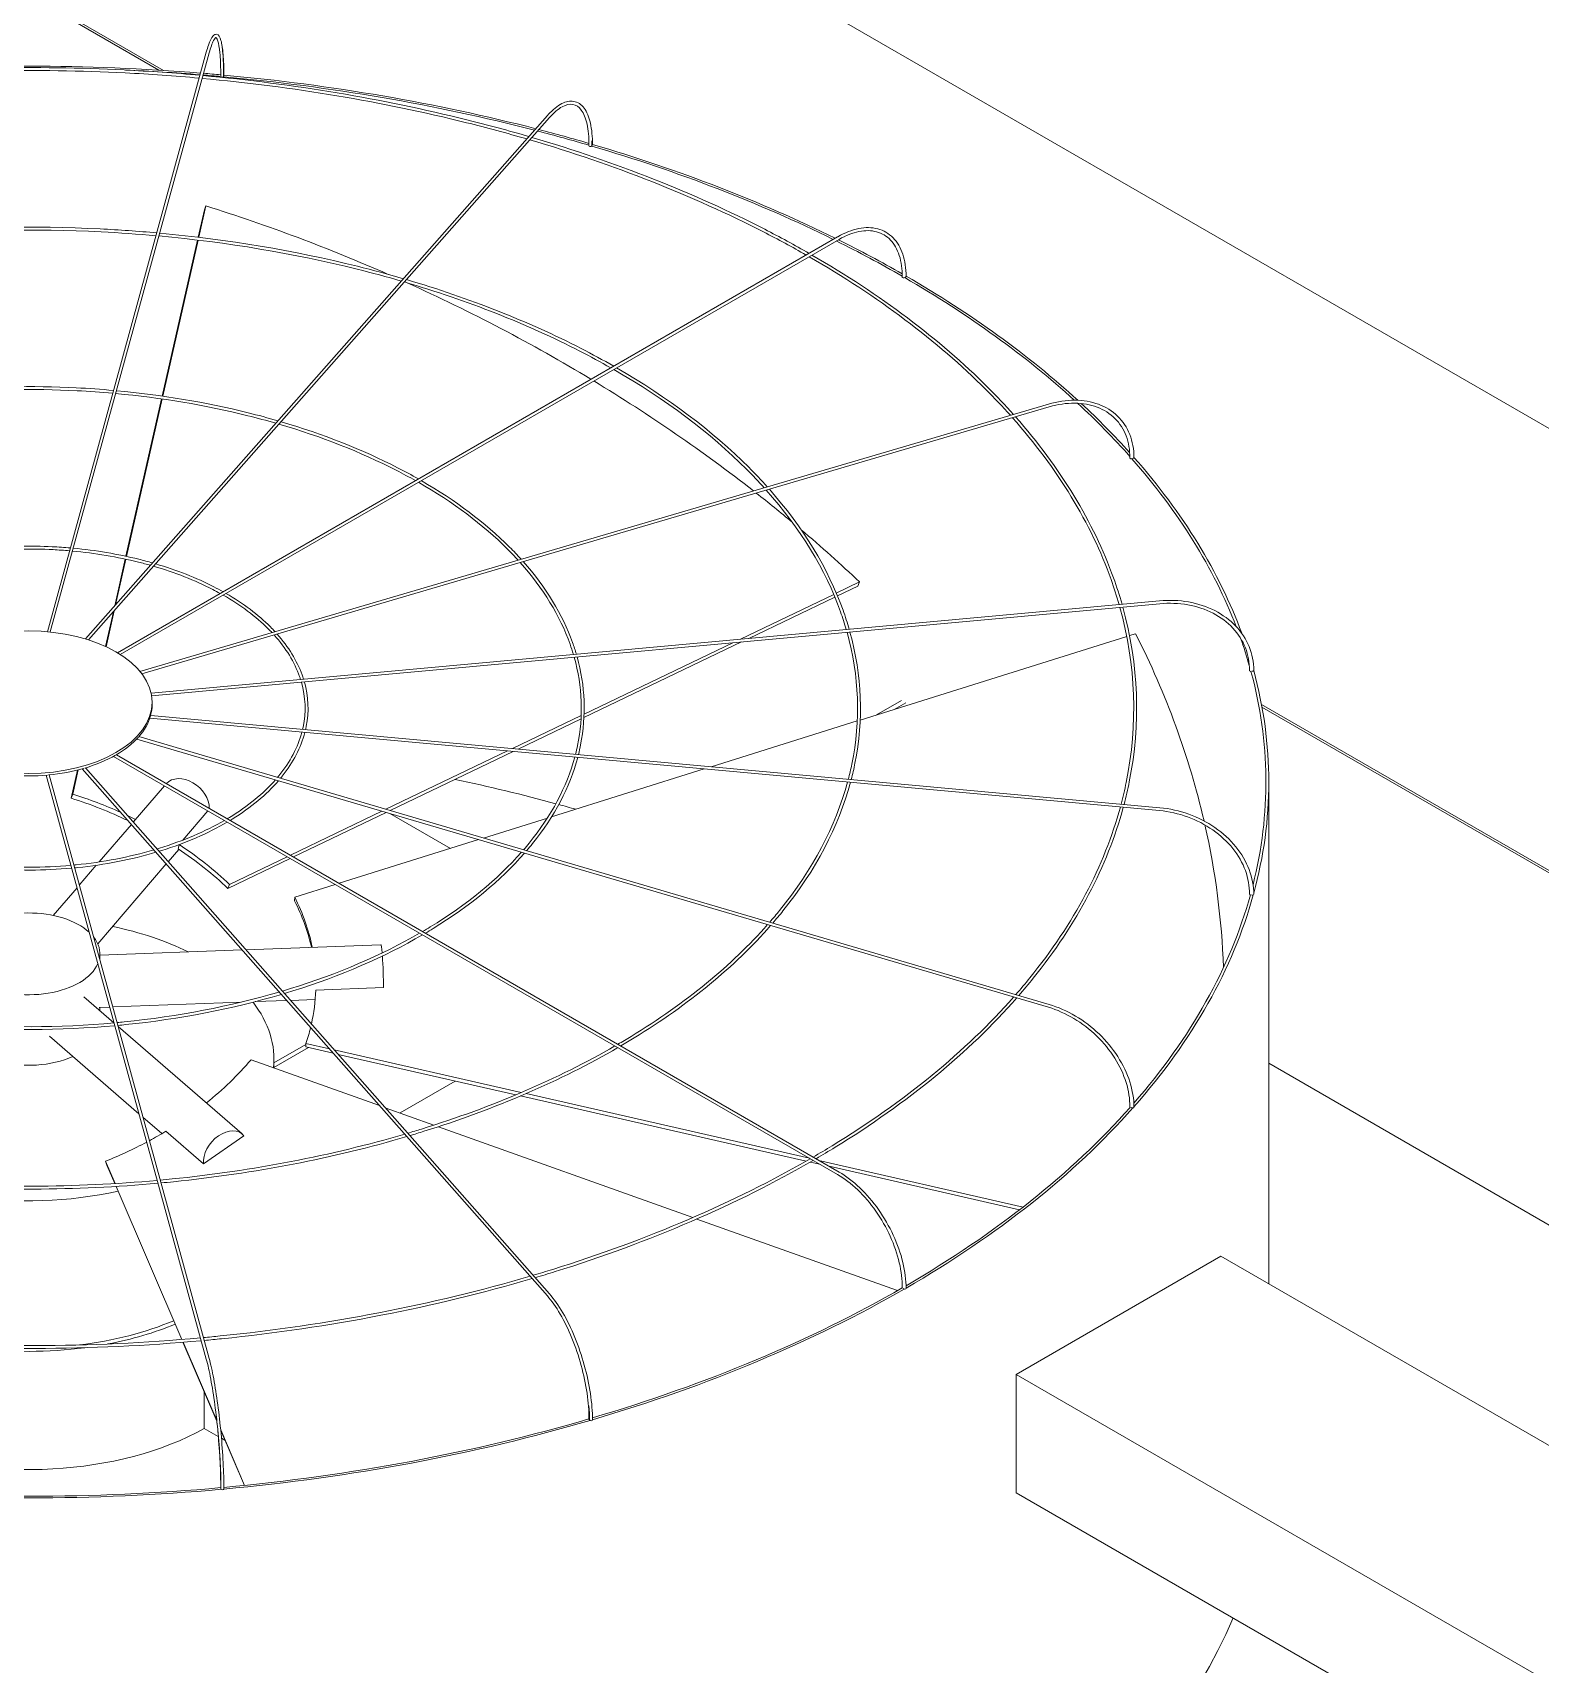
# Model space of a CAD drawing. Header units: millimetres. Extents: x -312439 to 477422, y -331570 to 212570.
# Drawn here: x 366767 to 368043, y 105872 to 107253 of the extents above; entities that cross this region are included whole.
import ezdxf

# ---------------------------------------------------------------- set-up
doc = ezdxf.new("R2010")
doc.units = ezdxf.units.MM

msp = doc.modelspace()

# ---------------------------------------------------------------- linework, layer by layer
at = {"color": 5, "linetype": 'Continuous', "lineweight": 0, "extrusion": (-1.11022e-16, 0.816497, 0.57735)}
msp.add_line((360696.16, 111163.431), (370500.469, 105502.91), dxfattribs=at)
at = {"color": 3, "linetype": 'Continuous', "lineweight": 0, "extrusion": (-1.11022e-16, 0.816497, 0.57735)}
for p, q in [((365884.054, 107794.47), (366878.059, 107220.581)), ((365884.47, 107792.23), (366874.179, 107220.821)), ((366914.257, 107235.975), (366779.789, 106745.807)), ((366916.619, 107235.327), (366782.264, 106745.569)), ((366812.1, 106739.705), (367202.778, 107182.387)), ((366814.665, 106738.908), (367204.614, 107180.766)), ((366907.373, 107079.477), (366912.602, 107102.561)), ((366913.932, 107105.993), (366907.911, 107079.412)), ((366912.602, 107102.561), (366913.932, 107105.993)), ((366839.099, 106728.063), (367448.291, 107079.78)), ((366841.464, 106726.6), (367449.515, 107077.659)), ((366876.943, 106945.132), (366906.829, 107077.076)), ((366907.367, 107077.011), (366877.479, 106945.055)), ((366846.25, 106809.625), (366876.4, 106942.735)), ((366876.936, 106942.659), (366846.777, 106809.511)), ((367626.711, 106938.324), (366858.141, 106712.23)), ((366859.776, 106710.158), (367627.402, 106935.974)), ((366836.735, 106767.619), (366845.709, 106807.236)), ((366846.236, 106807.122), (366837.479, 106768.462)), ((367447.233, 106778.48), (367466.84, 106787.89)), ((367465.509, 106784.458), (367448.21, 106776.156)), ((367465.509, 106784.458), (367466.84, 106787.89)), ((367720.605, 106771.943), (366867.517, 106693.934)), ((366867.974, 106691.516), (367720.828, 106769.503)), ((367366.059, 106739.522), (367445.023, 106777.419)), ((367445.999, 106775.094), (367373.25, 106740.179)), ((366828.979, 106733.376), (366835.607, 106762.639)), ((366836.351, 106763.482), (366829.48, 106733.144)), ((367692.946, 106741.77), (367467.419, 106671.119)), ((367700.389, 106744.102), (367695.297, 106742.507)), ((367366.918, 106737.141), (367233.76, 106673.233)), ((367233.878, 106676.083), (367359.728, 106736.483)), ((366868.384, 106684.18), (366868.384, 106686.18)), ((367502.45, 106687.734), (367481.091, 106675.403)), ((367496.238, 106680.148), (367505.914, 106685.734)), ((366866.448, 106672.62), (367720.605, 106594.513)), ((367720.828, 106596.952), (366867.171, 106675.014)), ((367173.319, 106647.018), (367231.383, 106674.886)), ((367231.24, 106672.024), (367178.207, 106646.571)), ((367806.908, 106684.31), (368848.266, 106083.081)), ((367807.324, 106682.07), (368844.802, 106083.081)), ((367464.932, 106670.34), (367341.418, 106631.647)), ((366855.383, 106655.037), (367626.711, 106428.132)), ((367627.402, 106430.482), (366857.221, 106657.049)), ((367066.155, 106595.586), (367169.014, 106644.952)), ((367173.902, 106644.505), (367069.763, 106594.525)), ((367204.614, 106185.69), (366811.958, 106630.614)), ((366835.701, 106640.355), (367448.291, 106286.676)), ((367449.515, 106288.797), (366838.178, 106641.753)), ((366778.742, 106624.464), (366914.257, 106130.48)), ((366916.619, 106131.128), (366781.221, 106624.687)), ((366799.906, 106605.02), (366805.289, 106628.788)), ((366805.876, 106628.936), (366801.236, 106608.452)), ((367202.778, 106184.069), (366809.355, 106629.861)), ((367335.34, 106629.743), (367206.358, 106589.336)), ((367813.093, 106194.23), (367813.093, 106618.645)), ((366799.906, 106605.02), (366801.236, 106608.452)), ((366878.797, 106615.473), (366852.451, 106584.731)), ((366915.59, 106594.231), (366894.465, 106569.582)), ((366985.329, 106556.795), (367062.856, 106594.003)), ((367066.465, 106592.942), (366987.971, 106555.27)), ((367120.717, 106562.508), (367069.604, 106592.018)), ((366850.841, 106582.853), (366823.637, 106551.111)), ((367202.753, 106588.207), (367148.749, 106571.289)), ((366890.931, 106561.685), (366881.993, 106551.256)), ((367144.545, 106569.972), (367026.537, 106533.004)), ((366821.205, 106548.274), (366806.796, 106531.461)), ((366880.383, 106549.378), (366822.416, 106481.742)), ((366985.296, 106553.986), (366932.583, 106528.687)), ((366933.914, 106532.119), (366982.654, 106555.511)), ((366804.872, 106529.216), (366784.815, 106505.814)), ((366932.583, 106528.687), (366933.914, 106532.119)), ((366988.923, 106518.294), (366989.018, 106521.25)), ((367023.361, 106532.009), (366989.018, 106521.25)), ((367061.859, 106481.084), (366947.657, 106476.851)), ((366944.494, 106476.734), (366824.22, 106472.276)), ((366824.22, 106473.32), (366824.22, 106467.945)), ((366836.123, 106414.968), (366810.58, 106437.103)), ((367006.861, 106442.657), (367064.09, 106444.778)), ((366832.545, 106428.339), (366823.539, 106428.005)), ((366824.22, 106428.031), (366824.22, 106425.283)), ((366943.674, 106432.458), (366835.06, 106428.432)), ((366982.305, 106433.89), (366955.578, 106432.899)), ((367006.384, 106434.782), (366985.468, 106434.007)), ((366944.567, 106320.993), (366839.574, 106411.978)), ((366857.297, 106338.111), (366781.624, 106403.688)), ((366998.477, 106396.765), (366971.498, 106381.189)), ((366998.406, 106394.574), (366998.501, 106397.53)), ((366998.501, 106397.53), (367018.395, 106392.995)), ((367060.813, 106344.932), (366952.107, 106383.758)), ((366971.498, 106377.189), (367000.703, 106394.05)), ((366971.498, 106376.832), (366971.498, 106384.082)), ((367021.686, 106389.267), (366998.406, 106394.574)), ((367022.485, 106392.063), (367180.653, 106356.008)), ((367176.075, 106354.073), (367025.775, 106388.335)), ((367813.093, 106380.739), (368586.727, 105934.081)), ((367124.879, 106365.744), (367078.123, 106338.749)), ((367184.712, 106355.083), (367424.468, 106300.43)), ((367106.835, 106328.494), (367065.583, 106343.228)), ((367421.735, 106298.074), (367180.168, 106353.14)), ((366876.685, 106321.311), (366860.63, 106335.224)), ((367325.844, 106250.27), (367110.609, 106327.146)), ((366879.96, 106323.266), (366911.756, 106295.712)), ((366911.756, 106295.712), (366945.951, 106319.532)), ((366828.912, 106297.942), (366837.033, 106279.027)), ((366830.148, 106294.605), (366828.912, 106297.942)), ((366836.841, 106279.015), (366830.148, 106294.605)), ((367432.993, 106295.508), (367425.259, 106297.271)), ((367432.563, 106298.584), (367605.281, 106259.213)), ((367602.314, 106256.91), (367441.088, 106293.663)), ((366893.446, 106147.159), (366837.867, 106276.623)), ((366838.059, 106276.635), (366893.636, 106147.175)), ((367498.901, 106188.459), (367329.215, 106249.066)), ((366923.141, 106077.986), (366894.465, 106144.784)), ((366894.656, 106144.8), (366923.074, 106078.602)), ((366912.54, 106102.68), (366912.54, 106072.005)), ((366924.396, 106065.16), (366912.54, 106072.005)), ((366926.392, 106070.875), (366946.605, 106023.79)), ((366946.416, 106023.771), (366926.449, 106070.281)), ((366930.049, 106061.896), (366927.058, 106063.623))]:
    msp.add_line(p, q, dxfattribs=at)
at = {"color": 7, "linetype": 'Continuous', "lineweight": 0, "extrusion": (-1.11022e-16, 0.816497, 0.57735)}
for p, q in [((367772.637, 106217.587), (367599.432, 106117.587)), ((367772.637, 106217.587), (369271.046, 105352.48)), ((367599.432, 106117.587), (367599.432, 106017.587)), ((367599.432, 106117.587), (369097.841, 105252.48)), ((367599.432, 106017.587), (369097.841, 105152.48))]:
    msp.add_line(p, q, dxfattribs=at)
at = {"color": 3, "linetype": 'Continuous', "lineweight": 0}
for centre, major_axis, ratio, start_param, end_param in [((366764.325, 106618.645), (-1048.768, 0), 0.57735027, 4.57359934, 4.85199434), ((366764.325, 106618.645), (-1046.319, 0), 0.57735027, 4.57364216, 4.63432464), ((366764.325, 106618.645), (-1046.319, 0), 0.57735027, 4.55682048, 4.57124415), ((366764.325, 106618.645), (-1048.768, 0), 0.57735027, 4.55718579, 4.57120693), ((366927.668, 107215.399), (1.225, -0.004), 0.56474576, 3.14159265, 4.55699194), ((366927.668, 107215.399), (1.225, -0.004), 0.56474576, 4.55699194, 6.12778827), ((366764.325, 106618.645), (-1046.319, 0), 0.57735027, 4.2914666, 4.55448885), ((366927.859, 107216.098), (1.225, 0), 0.57735027, 5.71748689, 6.28318531), ((366764.325, 106618.645), (-1048.768, 0), 0.57735027, 4.29134899, 4.55463788), ((366764.325, 106618.645), (-1046.319, 0), 0.57735027, 4.24262693, 4.28868124), ((366764.325, 106618.645), (-1048.768, 0), 0.57735027, 4.24381435, 4.28857014), ((367239.188, 107156.96), (1.225, -0.01), 0.56597275, 3.14159265, 4.24604342), ((367239.188, 107156.96), (1.225, -0.01), 0.56597275, 4.24604342, 5.81683974), ((366764.325, 106618.645), (-1046.319, 0), 0.57735027, 4.00461262, 4.24016109), ((367239.744, 107157.59), (1.225, 0), 0.57735027, 5.29033196, 6.28318531), ((366764.325, 106618.645), (-1048.768, 0), 0.57735027, 4.00443097, 4.24060103), ((366765.655, 106451.365), (-942.562, 365.4), 0.65992862, 4.64663537, 4.80984928), ((366764.325, 106618.645), (-1046.319, 0), 0.57735027, 3.92863661, 4.00129229), ((366764.325, 106618.645), (-1048.768, 0), 0.57735027, 3.93098858, 4.00111844), ((367504.184, 107045.803), (1.225, -0.016), 0.56830663, 3.14159265, 3.93464288), ((367504.184, 107045.803), (1.225, -0.016), 0.56830663, 3.93464288, 5.50543921), ((366764.325, 106618.645), (-1046.319, 0), 0.57735027, 3.70570419, 3.9258203), ((367505.05, 107046.303), (-1.225, 0), 0.57735027, 1.83263032, 3.14159265), ((366764.325, 106618.645), (-1048.768, 0), 0.57735027, 3.70411228, 3.92650775), ((366765.655, 106451.365), (-942.562, 365.4), 0.65992862, 4.45394149, 4.62923067), ((366765.655, 106451.365), (-942.562, 365.4), 0.65992862, 4.28319099, 4.45112181), ((366764.325, 106618.645), (-1046.319, 0), 0.57735027, 3.61515195, 3.70067928), ((366764.325, 106618.645), (-1048.768, 0), 0.57735027, 3.61992048, 3.69877001), ((367696.714, 106892.808), (-1.225, 0.021), 0.57151893, 0, 0.48093441), ((367697.805, 106893.129), (-1.225, 0), 0.57735027, 1.51847105, 3.14159265), ((366764.325, 106618.645), (-1048.768, 0), 0.57735027, 3.35086888, 3.61231471), ((367696.714, 106892.808), (-1.225, 0.021), 0.57151893, 0.48093441, 2.05173073), ((366764.325, 106618.645), (-1046.319, 0), 0.57735027, 3.3609423, 3.61148113), ((366765.655, 106451.365), (-942.562, 365.4), 0.65992862, 4.23904287, 4.2800546), ((366765.655, 106451.365), (-942.562, 365.4), 0.65992862, 4.15803474, 4.22871948), ((366764.42, 106450.89), (1010.388, -32.497), 0.79709982, 0.20844184, 0.41264052), ((366764.325, 106618.645), (-1046.319, 0), 0.57735027, 3.30554955, 3.34466555), ((367797.933, 106712.951), (-1.225, 0.023), 0.57529521, 0, 0.1678974), ((367797.933, 106712.951), (-1.225, 0.023), 0.57529521, 0.1678974, 1.73869372), ((366764.325, 106618.645), (-1046.319, 0), 0.57735027, 2.9973499, 3.29716571), ((367799.143, 106713.062), (-1.225, 0), 0.57735027, 1.20431179, 3.14159265), ((366764.325, 106618.645), (-1048.768, 0), 0.57735027, 2.98561554, 3.29783032), ((366763.892, 106684.18), (-104.492, 0), 0.57735027, 2.67392209, 2.98094469), ((366763.892, 106684.18), (-104.492, 0), 0.57735027, 2.98808135, 3.14159265), ((366763.892, 106684.18), (-104.492, 0), 0.57735027, 2.35976282, 2.66678542), ((366763.892, 106684.18), (-104.492, 0), 0.57735027, 1.73144429, 2.03846689), ((366763.892, 106684.18), (-104.492, 0), 0.57735027, 2.04560356, 2.35262616), ((366763.892, 106684.18), (-104.492, 0), 0.57735027, 1.41728503, 1.72430763), ((366896.914, 106602.639), (-16.786, 14.386), 0.73180825, 3.6699438, 6.25547108), ((366764.325, 106053.757), (1046.319, 0), 0.57735027, 1.13086203, 1.21917829), ((366764.325, 106447.933), (-226.18, 87.683), 0.65992862, 4.59602029, 4.80984928), ((366765.655, 106451.365), (226.18, -87.683), 0.65992862, 1.48816133, 1.66825663), ((366765.655, 106451.365), (226.18, -87.683), 0.65992862, 1.43137513, 1.46305029), ((366764.325, 106053.757), (1046.319, 0), 0.57735027, 1.11315293, 1.12829513), ((366764.42, 106450.89), (1010.388, -32.497), 0.79709982, 0.05380476, 0.20420122), ((366764.325, 106447.933), (-226.18, 87.683), 0.65992862, 4.15803474, 4.39268064), ((366765.655, 106451.365), (226.18, -87.683), 0.65992862, 1.01644208, 1.25303729), ((366764.42, 106450.89), (242.456, -7.798), 0.79709982, 0.18583027, 0.41264052), ((366764.325, 106618.645), (-1046.319, 0), 0.57735027, 2.6752935, 2.98289949), ((366764.325, 106618.645), (-1048.768, 0), 0.57735027, 2.67086857, 2.98332964), ((367797.933, 106523.839), (-1.225, 0.023), 0.57926583, 0, 1.42460911), ((367799.143, 106523.728), (-1.225, 0), 0.57735027, 0.89015252, 3.14159265), ((366764.325, 106473.32), (-59.895, 0), 0.57735027, 3.69756416, 5.76575409), ((366764.325, 106447.933), (242.456, -7.798), 0.79709982, 0.20115917, 0.41264052), ((366764.325, 106384.082), (-207.174, 0), 0.57735027, 4.00561733, 4.36390833), ((366764.325, 106473.32), (-59.895, 0), 0.57735027, 3.02719924, 3.57014533), ((367062.678, 106458.991), (-0.819, 22.092), 0.05230802, 5.46284956, 6.28318531), ((366764.325, 106473.32), (-59.895, 0), 0.57735027, 0.78539816, 2.89978042), ((367062.678, 106458.991), (-0.819, 22.092), 0.05230802, 4.01155215, 5.31083021), ((366764.42, 106450.89), (242.456, -7.798), 0.79709982, 6.13145768, 6.28093219), ((366764.325, 106384.082), (-207.174, 0), 0.57735027, 3.08204121, 3.55783774), ((366764.42, 106450.89), (242.456, -7.798), 0.79709982, 6.04401129, 6.11604234), ((366764.325, 106413.698), (-59.895, 0), 0.57735027, 1.1079301, 2.23846982), ((366763.089, 106451.27), (-227.492, -84.221), 0.6873805, 2.02158825, 2.2576377), ((366764.325, 106618.645), (-1046.319, 0), 0.57735027, 2.35898226, 2.6687056), ((366764.325, 106618.645), (-1048.768, 0), 0.57735027, 2.35667794, 2.66891462), ((367696.714, 106343.982), (-1.225, 0.021), 0.58304212, 0, 1.10944839), ((367697.805, 106343.661), (-1.225, 0), 0.57735027, 0.57599326, 3.14159265), ((366763.089, 106451.27), (-227.492, -84.221), 0.6873805, 1.60582316, 1.76537716), ((366763.089, 106451.27), (-227.492, -84.221), 0.6873805, 1.7758456, 1.84274406), ((366930.088, 106304.286), (14.478, 16.707), 0.67950023, 6.14949631, 8.84418497), ((366764.325, 106384.082), (-207.174, 0), 0.57735027, 1.30817895, 1.9425337), ((366764.325, 106618.645), (-1046.319, 0), 0.57735027, 2.04376734, 2.35460013), ((366764.325, 106618.645), (-1048.768, 0), 0.57735027, 2.04258502, 2.35459852), ((367504.184, 106190.987), (-1.225, 0.017), 0.58625442, 0, 0.79329185), ((367505.05, 106190.487), (-1.225, 0), 0.57735027, 0.26183399, 3.14159265), ((366764.325, 106259.577), (-207.174, 0), 0.57735027, 1.77816663, 2.202298), ((366764.325, 106259.577), (-212.072, 0), 0.57735027, 1.89063678, 2.19285982), ((366764.325, 106259.577), (-212.072, 0), 0.57735027, 1.3476903, 1.79509044), ((366764.325, 106618.645), (-1046.319, 0), 0.57735027, 1.72891751, 2.04055715), ((366764.325, 106618.645), (-1048.768, 0), 0.57735027, 1.72854634, 2.04038352), ((367239.188, 106079.83), (-1.225, 0.011), 0.58858829, 0, 0.47632773), ((367239.744, 106079.2), (-1.225, 0), 0.57735027, 0, 3.14159265), ((366764.325, 106159.577), (-212.072, 0), 0.57735027, 0.98594125, 2.34464399), ((366764.325, 106055.757), (-1048.768, 0), 0.57735027, 0, 2.90126348), ((366764.325, 106618.645), (-1048.768, 0), 0.57735027, 1.41453598, 1.72626058), ((366764.325, 106618.645), (-1046.319, 0), 0.57735027, 1.41438895, 1.72636573), ((366927.668, 106021.391), (-1.225, 0.004), 0.58981528, 0, 0.15883691), ((366927.859, 106020.692), (-1.225, 0), 0.57735027, 0, 3.14159265)]:
    msp.add_ellipse(centre, major_axis=major_axis, ratio=ratio, start_param=start_param, end_param=end_param, dxfattribs=at)
msp.add_ellipse((366763.892, 106686.18), major_axis=(-104.492, 0), ratio=0.57735027, dxfattribs=at)
for points, knots in [([(366929.084, 107216.098), (366929.084, 107222.912), (366928.878, 107228.978), (366928.067, 107239.051), (366927.469, 107243.047), (366925.862, 107248.734), (366924.96, 107250.795), (366921.82, 107251.257), (366920.826, 107250.666), (366918.622, 107248.325), (366917.392, 107245.707), (366915.474, 107240.182), (366914.865, 107238.191), (366914.257, 107235.975)], [4.71238898, 4.71238898, 4.71238898, 4.71238898, 5.02654825, 5.02654825, 5.34070751, 5.34070751, 5.65486678, 5.65486678, 5.82360284, 5.82360284, 6.1377621, 6.1377621, 6.28318531, 6.28318531, 6.28318531, 6.28318531]), ([(366916.619, 107235.327), (366917.892, 107239.967), (366919.169, 107243.533), (366921.393, 107247.856), (366922.39, 107248.455), (366922.496, 107248.455), (366923.315, 107247.86), (366924.724, 107243.202), (366925.302, 107239.802), (366926.144, 107230.829), (366926.392, 107225.11), (366926.444, 107217.558), (366926.446, 107216.49), (366926.443, 107215.403)], [6.28318531, 6.28318531, 6.28318531, 6.28318531, 6.59845219, 6.59845219, 6.89265788, 6.89265788, 7.20992592, 7.20992592, 7.50402257, 7.50402257, 7.81881569, 7.81881569, 7.86952551, 7.86952551, 7.86952551, 7.86952551]), ([(366927.557, 107240.638), (366927.593, 107240.395), (366927.629, 107240.148), (366928.236, 107235.801), (366928.614, 107230.588), (366928.866, 107221.64), (366928.902, 107218.598), (366928.892, 107215.398)], [1.101311746, 1.101311746, 1.101311746, 1.101311746, 1.120767624, 1.120767624, 1.438035664, 1.438035664, 1.586302602, 1.586302602, 1.586302602, 1.586302602]), ([(366908.902, 107216.457), (366887.657, 107218.378), (366866.298, 107219.877), (366769.597, 107224.721), (366693.531, 107223.209), (366618.881, 107216.457)], [3.771589677, 3.771589677, 3.771589677, 3.771589677, 3.840445898, 3.840445898, 4.082391957, 4.082391957, 4.082391957, 4.082391957]), ([(366908.244, 107214.057), (366887.452, 107215.931), (366866.55, 107217.401), (366770.299, 107222.273), (366694.21, 107220.79), (366619.539, 107214.057)], [3.7720633, 3.7720633, 3.7720633, 3.7720633, 3.839550132, 3.839550132, 4.081918334, 4.081918334, 4.081918334, 4.081918334]), ([(367185.326, 107162.612), (367168.598, 107167.486), (367151.616, 107172.07), (367062.941, 107194.154), (366987.602, 107206.777), (366910.722, 107213.831)], [3.459637643, 3.459637643, 3.459637643, 3.459637643, 3.519736913, 3.519736913, 3.769381517, 3.769381517, 3.769381517, 3.769381517]), ([(367187.117, 107164.641), (367169.855, 107169.687), (367152.322, 107174.424), (367063.225, 107196.582), (366988.067, 107209.173), (366911.38, 107216.231)], [3.458315721, 3.458315721, 3.458315721, 3.458315721, 3.520259366, 3.520259366, 3.768912043, 3.768912043, 3.768912043, 3.768912043]), ([(367240.969, 107157.59), (367240.969, 107164.451), (367240.367, 107170.646), (367237.982, 107181.148), (367236.203, 107185.459), (367231.481, 107191.798), (367228.485, 107193.822), (367221.925, 107194.96), (367218.487, 107194.267), (367211.235, 107190.586), (367207.378, 107187.443), (367203.281, 107182.952), (367203.029, 107182.672), (367202.778, 107182.387)], [4.71238898, 4.71238898, 4.71238898, 4.71238898, 5.02654825, 5.02654825, 5.34070751, 5.34070751, 5.65486678, 5.65486678, 5.94845155, 5.94845155, 6.26261081, 6.26261081, 6.28318531, 6.28318531, 6.28318531, 6.28318531]), ([(367204.614, 107180.766), (367208.27, 107184.908), (367211.902, 107187.971), (367218.634, 107191.658), (367221.696, 107192.284), (367227.061, 107191.344), (367229.449, 107189.768), (367233.557, 107184.174), (367235.223, 107180.156), (367237.432, 107170.144), (367237.991, 107164.182), (367237.966, 107157.355), (367237.965, 107157.163), (367237.964, 107156.971)], [6.28318531, 6.28318531, 6.28318531, 6.28318531, 6.59783007, 6.59783007, 6.91209691, 6.91209691, 7.22936495, 7.22936495, 7.54663299, 7.54663299, 7.86046851, 7.86046851, 7.86952551, 7.86952551, 7.86952551, 7.86952551]), ([(367421.698, 107064.427), (367409.96, 107071.131), (367397.914, 107077.656), (367325.832, 107114.678), (367259.222, 107140.918), (367187.923, 107161.853)], [3.146975566, 3.146975566, 3.146975566, 3.146975566, 3.199958928, 3.199958928, 3.456525414, 3.456525414, 3.456525414, 3.456525414]), ([(367424.153, 107065.844), (367411.974, 107072.827), (367399.463, 107079.615), (367327.064, 107116.794), (367260.71, 107142.966), (367189.712, 107163.88)], [3.145113132, 3.145113132, 3.145113132, 3.145113132, 3.200037836, 3.200037836, 3.455209352, 3.455209352, 3.455209352, 3.455209352]), ([(367240.376, 107161.008), (367240.399, 107160.192), (367240.412, 107159.364), (367240.419, 107158.007), (367240.418, 107157.484), (367240.413, 107156.957)], [7.8059806913, 7.8059806913, 7.8059806913, 7.8059806913, 7.8451401512, 7.8451401512, 7.8694167814, 7.8694167814, 7.8694167814, 7.8694167814]), ([(366872.335, 107083.161), (366856.487, 107084.59), (366840.553, 107085.704), (366768.239, 107089.321), (366711.318, 107088.196), (366655.448, 107083.161)], [3.772165081, 3.772165081, 3.772165081, 3.772165081, 3.840593344, 3.840593344, 4.081816553, 4.081816553, 4.081816553, 4.081816553]), ([(366871.677, 107080.761), (366856.281, 107082.143), (366840.806, 107083.228), (366768.94, 107086.872), (366711.996, 107085.777), (366656.106, 107080.761)], [3.772797592, 3.772797592, 3.772797592, 3.772797592, 3.839399606, 3.839399606, 4.081184042, 4.081184042, 4.081184042, 4.081184042]), ([(367506.274, 107046.303), (367506.274, 107053.203), (367505.33, 107059.584), (367501.596, 107070.698), (367498.803, 107075.433), (367491.609, 107082.713), (367487.215, 107085.256), (367477.345, 107087.862), (367471.879, 107087.93), (367460.421, 107085.654), (367454.426, 107083.303), (367448.396, 107079.841), (367448.343, 107079.811), (367448.291, 107079.78)], [3.14159265, 3.14159265, 3.14159265, 3.14159265, 3.45575192, 3.45575192, 3.76991118, 3.76991118, 4.08269654, 4.08269654, 4.39544819, 4.39544819, 4.70960746, 4.70960746, 4.71238898, 4.71238898, 4.71238898, 4.71238898]), ([(367079.208, 107042.368), (367066.95, 107045.927), (367054.511, 107049.279), (366988.315, 107065.769), (366931.813, 107075.24), (366874.155, 107080.536)], [3.460983159, 3.460983159, 3.460983159, 3.460983159, 3.519648571, 3.519648571, 3.769222865, 3.769222865, 3.769222865, 3.769222865]), ([(367080.999, 107044.398), (367068.207, 107048.129), (367055.217, 107051.634), (366988.598, 107068.197), (366932.279, 107077.636), (366874.813, 107082.936)], [3.459218713, 3.459218713, 3.459218713, 3.459218713, 3.520344822, 3.520344822, 3.768597722, 3.768597722, 3.768597722, 3.768597722]), ([(367449.515, 107077.659), (367455.265, 107080.978), (367460.99, 107083.22), (367471.788, 107085.36), (367476.854, 107085.261), (367485.857, 107082.806), (367489.803, 107080.457), (367496.294, 107073.684), (367498.836, 107069.25), (367502.216, 107058.662), (367503.048, 107052.512), (367502.959, 107045.819)], [1.57079633, 1.57079633, 1.57079633, 1.57079633, 1.88806437, 1.88806437, 2.20533241, 2.20533241, 2.52260045, 2.52260045, 2.83986849, 2.83986849, 3.15713653, 3.15713653, 3.15713653, 3.15713653]), ([(367594.444, 106928.832), (367587.811, 106936.232), (367580.88, 106943.544), (367532.66, 106991.733), (367482.251, 107029.589), (367424.156, 107063.018)], [2.833719703, 2.833719703, 2.833719703, 2.833719703, 2.880073873, 2.880073873, 3.143270218, 3.143270218, 3.143270218, 3.143270218]), ([(367597.045, 106929.597), (367590.168, 106937.305), (367582.97, 106944.916), (367534.563, 106993.308), (367484.378, 107031.066), (367426.607, 107064.432)], [2.831913395, 2.831913395, 2.831913395, 2.831913395, 2.879924499, 2.879924499, 3.141418031, 3.141418031, 3.141418031, 3.141418031]), ([(367256.423, 106969.005), (367247.917, 106973.846), (367239.196, 106978.561), (367185.402, 107006.19), (367135.368, 107025.895), (367081.805, 107041.609)], [3.148849473, 3.148849473, 3.148849473, 3.148849473, 3.199944541, 3.199944541, 3.456834427, 3.456834427, 3.456834427, 3.456834427]), ([(367258.88, 106970.424), (367249.931, 106975.541), (367240.745, 106980.52), (367186.635, 107008.306), (367136.855, 107027.943), (367083.594, 107043.637)], [3.146361804, 3.146361804, 3.146361804, 3.146361804, 3.200049713, 3.200049713, 3.455080387, 3.455080387, 3.455080387, 3.455080387]), ([(367386.201, 106867.572), (367381.441, 106872.855), (367376.478, 106878.077), (367340.5, 106914.03), (367302.588, 106942.482), (367258.884, 106967.598)], [2.83591825, 2.83591825, 2.83591825, 2.83591825, 2.880098074, 2.880098074, 3.143909361, 3.143909361, 3.143909361, 3.143909361]), ([(367388.806, 106868.338), (367383.799, 106873.928), (367378.568, 106879.449), (367342.403, 106915.605), (367304.716, 106943.959), (367261.335, 106969.013)], [2.833499431, 2.833499431, 2.833499431, 2.833499431, 2.879899034, 2.879899034, 3.141439875, 3.141439875, 3.141439875, 3.141439875]), ([(366835.781, 106949.911), (366825.324, 106950.846), (366814.814, 106951.577), (366766.877, 106953.966), (366729.096, 106953.228), (366692.003, 106949.911)], [3.773286698, 3.773286698, 3.773286698, 3.773286698, 3.840886477, 3.840886477, 4.080694936, 4.080694936, 4.080694936, 4.080694936]), ([(366835.122, 106947.51), (366825.119, 106948.399), (366815.066, 106949.101), (366767.578, 106951.517), (366729.774, 106950.809), (366692.661, 106947.51)], [3.774238416, 3.774238416, 3.774238416, 3.774238416, 3.839097695, 3.839097695, 4.079743218, 4.079743218, 4.079743218, 4.079743218]), ([(366974.913, 106924.19), (366966.58, 106926.61), (366958.123, 106928.886), (366913.976, 106939.857), (366876.499, 106946.144), (366838.259, 106949.685)], [3.46094335, 3.46094335, 3.46094335, 3.46094335, 3.520514255, 3.520514255, 3.7679441, 3.7679441, 3.7679441, 3.7679441]), ([(366973.12, 106922.158), (366965.323, 106924.408), (366957.417, 106926.531), (366913.692, 106937.429), (366876.033, 106943.748), (366837.601, 106947.286)], [3.463595352, 3.463595352, 3.463595352, 3.463595352, 3.51947091, 3.51947091, 3.768879274, 3.768879274, 3.768879274, 3.768879274]), ([(367699.03, 106893.129), (367699.03, 106900.058), (367697.832, 106906.657), (367693.131, 106918.534), (367689.626, 106923.808), (367680.664, 106932.476), (367675.21, 106935.866), (367662.926, 106940.431), (367656.099, 106941.606), (367641.747, 106941.658), (367634.223, 106940.534), (367626.711, 106938.324)], [4.71238898, 4.71238898, 4.71238898, 4.71238898, 5.02654825, 5.02654825, 5.34070751, 5.34070751, 5.65486678, 5.65486678, 5.96902604, 5.96902604, 6.28318531, 6.28318531, 6.28318531, 6.28318531]), ([(367627.402, 106935.974), (367634.665, 106938.111), (367641.913, 106939.178), (367655.65, 106939.085), (367662.135, 106937.926), (367673.703, 106933.526), (367678.786, 106930.288), (367687.083, 106922.056), (367690.299, 106917.061), (367694.56, 106905.77), (367695.602, 106899.473), (367695.489, 106892.828)], [6.28318531, 6.28318531, 6.28318531, 6.28318531, 6.60045335, 6.60045335, 6.91772139, 6.91772139, 7.23498943, 7.23498943, 7.55225747, 7.55225747, 7.86952551, 7.86952551, 7.86952551, 7.86952551]), ([(367091.185, 106873.605), (367085.9, 106876.59), (367080.492, 106879.503), (367044.983, 106897.743), (367011.533, 106910.91), (366975.72, 106921.403)], [3.152476318, 3.152476318, 3.152476318, 3.152476318, 3.199914714, 3.199914714, 3.457374967, 3.457374967, 3.457374967, 3.457374967]), ([(367093.645, 106875.025), (367087.916, 106878.287), (367082.042, 106881.462), (367046.215, 106899.859), (367013.02, 106912.957), (366977.509, 106923.43)], [3.148732281, 3.148732281, 3.148732281, 3.148732281, 3.200072384, 3.200072384, 3.454746323, 3.454746323, 3.454746323, 3.454746323]), ([(367686.438, 106768.818), (367684.416, 106775.9), (367682.149, 106782.958), (367662.684, 106837.457), (367634.558, 106883.62), (367596.247, 106926.809)], [2.519571261, 2.519571261, 2.519571261, 2.519571261, 2.559550642, 2.559550642, 2.829500903, 2.829500903, 2.829500903, 2.829500903]), ([(367688.921, 106769.045), (367686.807, 106776.487), (367684.424, 106783.903), (367664.799, 106838.604), (367636.817, 106884.573), (367598.842, 106927.573)], [2.518738954, 2.518738954, 2.518738954, 2.518738954, 2.560443172, 2.560443172, 2.827714195, 2.827714195, 2.827714195, 2.827714195]), ([(367177.986, 106806.32), (367175.092, 106809.499), (367172.087, 106812.644), (367148.349, 106836.363), (367122.948, 106855.404), (367093.652, 106872.201)], [2.840166791, 2.840166791, 2.840166791, 2.840166791, 2.880145835, 2.880145835, 3.145067211, 3.145067211, 3.145067211, 3.145067211]), ([(367180.596, 106807.088), (367177.452, 106810.572), (367174.178, 106814.016), (367150.252, 106837.939), (367125.076, 106856.881), (367096.103, 106873.616)], [2.836508955, 2.836508955, 2.836508955, 2.836508955, 2.879847671, 2.879847671, 3.141363941, 3.141363941, 3.141363941, 3.141363941]), ([(367455.623, 106747.712), (367454.178, 106752.703), (367452.571, 106757.679), (367438.059, 106798.341), (367416.881, 106833.067), (367388.01, 106865.551)], [2.521788299, 2.521788299, 2.521788299, 2.521788299, 2.55939978, 2.55939978, 2.830291828, 2.830291828, 2.830291828, 2.830291828]), ([(367458.107, 106747.939), (367456.569, 106753.29), (367454.845, 106758.624), (367440.174, 106799.488), (367419.14, 106834.02), (367390.606, 106866.315)], [2.520659116, 2.520659116, 2.520659116, 2.520659116, 2.560589234, 2.560589234, 2.827907762, 2.827907762, 2.827907762, 2.827907762]), ([(366799.226, 106816.659), (366794.163, 106817.102), (366789.075, 106817.449), (366765.516, 106818.612), (366746.874, 106818.261), (366728.557, 106816.659)], [3.776630452, 3.776630452, 3.776630452, 3.776630452, 3.841752063, 3.841752063, 4.077351182, 4.077351182, 4.077351182, 4.077351182]), ([(366798.567, 106814.257), (366793.958, 106814.655), (366789.328, 106814.974), (366766.218, 106816.162), (366747.553, 106815.841), (366729.216, 106814.257)], [3.778551419, 3.778551419, 3.778551419, 3.778551419, 3.838185012, 3.838185012, 4.075430215, 4.075430215, 4.075430215, 4.075430215]), ([(366867.028, 106801.944), (366863.696, 106802.887), (366860.325, 106803.784), (366839.071, 106809.089), (366820.253, 106812.256), (366801.046, 106814.036)], [3.471418325, 3.471418325, 3.471418325, 3.471418325, 3.518930063, 3.518930063, 3.767850767, 3.767850767, 3.767850767, 3.767850767]), ([(366868.824, 106803.98), (366864.954, 106805.089), (366861.03, 106806.138), (366839.354, 106811.517), (366820.719, 106814.651), (366801.704, 106816.434)], [3.466082688, 3.466082688, 3.466082688, 3.466082688, 3.521010964, 3.521010964, 3.765995554, 3.765995554, 3.765995554, 3.765995554]), ([(366925.933, 106778.197), (366923.88, 106779.332), (366921.79, 106780.446), (366904.564, 106789.296), (366887.699, 106795.924), (366869.634, 106801.195)], [3.163350536, 3.163350536, 3.163350536, 3.163350536, 3.199816759, 3.199816759, 3.458993739, 3.458993739, 3.458993739, 3.458993739]), ([(366928.405, 106779.624), (366925.899, 106781.03), (366923.339, 106782.404), (366905.797, 106791.411), (366889.186, 106797.972), (366871.424, 106803.223)], [3.15578841, 3.15578841, 3.15578841, 3.15578841, 3.200131949, 3.200131949, 3.453750875, 3.453750875, 3.453750875, 3.453750875]), ([(367224.814, 106726.606), (367223.948, 106729.523), (367222.998, 106732.431), (367213.439, 106759.257), (367199.22, 106782.534), (367179.804, 106804.302)], [2.526062853, 2.526062853, 2.526062853, 2.526062853, 2.559096419, 2.559096419, 2.831723129, 2.831723129, 2.831723129, 2.831723129]), ([(367227.301, 106726.833), (367226.338, 106730.11), (367225.271, 106733.375), (367215.553, 106760.404), (367201.479, 106783.487), (367182.402, 106805.066)], [2.5243135, 2.5243135, 2.5243135, 2.5243135, 2.560878912, 2.560878912, 2.828143092, 2.828143092, 2.828143092, 2.828143092]), ([(366969.748, 106745.062), (366968.735, 106746.141), (366967.697, 106747.211), (366956.199, 106758.696), (366943.309, 106768.325), (366928.418, 106776.803)], [2.852936139, 2.852936139, 2.852936139, 2.852936139, 2.880283876, 2.880283876, 3.148538696, 3.148538696, 3.148538696, 3.148538696]), ([(366972.374, 106745.835), (366971.101, 106747.215), (366969.788, 106748.583), (366958.102, 106760.272), (366945.437, 106769.802), (366930.871, 106778.22)], [2.84544614, 2.84544614, 2.84544614, 2.84544614, 2.879690294, 2.879690294, 3.141137935, 3.141137935, 3.141137935, 3.141137935]), ([(367800.368, 106713.062), (367800.368, 106720.006), (367799.036, 106726.836), (367793.841, 106739.579), (367789.979, 106745.489), (367780.122, 106755.803), (367774.129, 106760.206), (367760.611, 106767.089), (367753.088, 106769.568), (367737.243, 106772.376), (367728.923, 106772.703), (367720.605, 106771.943)], [4.71238898, 4.71238898, 4.71238898, 4.71238898, 5.02654825, 5.02654825, 5.34070751, 5.34070751, 5.65486678, 5.65486678, 5.96902604, 5.96902604, 6.28318531, 6.28318531, 6.28318531, 6.28318531]), ([(367720.828, 106769.503), (367728.89, 106770.241), (367736.946, 106769.911), (367752.239, 106767.158), (367759.472, 106764.736), (367772.396, 106758.054), (367778.083, 106753.796), (367787.357, 106743.882), (367790.944, 106738.227), (367795.682, 106726.076), (367796.833, 106719.58), (367796.709, 106712.974)], [0, 0, 0, 0, 0.31726804, 0.31726804, 0.63453608, 0.63453608, 0.95180412, 0.95180412, 1.26907216, 1.26907216, 1.5863402, 1.5863402, 1.5863402, 1.5863402]), ([(367688.165, 106599.939), (367689.771, 106606.01), (367691.197, 106612.096), (367702.498, 106667.434), (367700.701, 106717.458), (367687.113, 106766.42)], [2.204619764, 2.204619764, 2.204619764, 2.204619764, 2.238829514, 2.238829514, 2.515060108, 2.515060108, 2.515060108, 2.515060108]), ([(367690.638, 106599.713), (367692.323, 106606.113), (367693.809, 106612.53), (367704.915, 106668.025), (367703.056, 106717.879), (367689.592, 106766.647)], [2.205366155, 2.205366155, 2.205366155, 2.205366155, 2.241163262, 2.241163262, 2.514260549, 2.514260549, 2.514260549, 2.514260549]), ([(366993.98, 106705.498), (366993.71, 106706.341), (366993.426, 106707.183), (366988.82, 106720.171), (366981.559, 106732), (366971.596, 106743.053)], [2.538956365, 2.538956365, 2.538956365, 2.538956365, 2.558172992, 2.558172992, 2.836025224, 2.836025224, 2.836025224, 2.836025224]), ([(366996.477, 106705.726), (366996.101, 106706.928), (366995.697, 106708.126), (366990.933, 106721.32), (366983.818, 106732.954), (366974.197, 106743.818)], [2.535128932, 2.535128932, 2.535128932, 2.535128932, 2.561728893, 2.561728893, 2.828841782, 2.828841782, 2.828841782, 2.828841782]), ([(367457.376, 106621.043), (367458.482, 106625.283), (367459.472, 106629.532), (367467.936, 106670.837), (367466.573, 106708.476), (367456.304, 106745.314)], [2.206572109, 2.206572109, 2.206572109, 2.206572109, 2.238438586, 2.238438586, 2.515769314, 2.515769314, 2.515769314, 2.515769314]), ([(367459.848, 106620.817), (367461.033, 106625.386), (367462.083, 106629.966), (367470.353, 106671.428), (367468.929, 106708.897), (367458.783, 106745.541)], [2.20754654, 2.20754654, 2.20754654, 2.20754654, 2.241548585, 2.241548585, 2.514698228, 2.514698228, 2.514698228, 2.514698228]), ([(367226.57, 106642.149), (367227.186, 106644.572), (367227.745, 106646.999), (367233.371, 106674.272), (367232.448, 106699.509), (367225.507, 106724.21)], [2.210316481, 2.210316481, 2.210316481, 2.210316481, 2.237655596, 2.237655596, 2.51702204, 2.51702204, 2.51702204, 2.51702204]), ([(367229.039, 106641.923), (367229.733, 106644.675), (367230.353, 106647.434), (367235.787, 106674.863), (367234.802, 106699.93), (367227.987, 106724.436)], [2.211718384, 2.211718384, 2.211718384, 2.211718384, 2.242315601, 2.242315601, 2.515402874, 2.515402874, 2.515402874, 2.515402874]), ([(366995.744, 106663.256), (366995.886, 106663.861), (366996.021, 106664.466), (366998.807, 106677.707), (366998.322, 106690.542), (366994.707, 106703.105)], [2.221614787, 2.221614787, 2.221614787, 2.221614787, 2.235297735, 2.235297735, 2.520800805, 2.520800805, 2.520800805, 2.520800805]), ([(366998.207, 106663.031), (366998.422, 106663.966), (366998.621, 106664.902), (367001.221, 106678.298), (367000.675, 106690.964), (366997.19, 106703.332)], [2.224061215, 2.224061215, 2.224061215, 2.224061215, 2.244587809, 2.244587809, 2.517487833, 2.517487833, 2.517487833, 2.517487833]), ([(366974.419, 106622.573), (366974.828, 106623.058), (366975.232, 106623.545), (366985.173, 106635.71), (366991.756, 106648.152), (366995.142, 106660.852)], [1.903307061, 1.903307061, 1.903307061, 1.903307061, 1.915350543, 1.915350543, 2.203452943, 2.203452943, 2.203452943, 2.203452943]), ([(366976.981, 106621.819), (366977.481, 106622.422), (366977.973, 106623.027), (366987.79, 106635.335), (366994.271, 106647.829), (366997.616, 106660.625)], [1.909987851, 1.909987851, 1.909987851, 1.909987851, 1.924618049, 1.924618049, 2.206425781, 2.206425781, 2.206425781, 2.206425781]), ([(367182.64, 106561.319), (367184.274, 106563.213), (367185.868, 106565.117), (367206.15, 106590.085), (367219.15, 106614.649), (367225.939, 106639.747)], [1.894116328, 1.894116328, 1.894116328, 1.894116328, 1.917671716, 1.917671716, 2.201274894, 2.201274894, 2.201274894, 2.201274894]), ([(367185.218, 106560.561), (367186.939, 106562.573), (367188.616, 106564.597), (367208.77, 106589.711), (367221.669, 106614.326), (367228.415, 106639.52)], [1.897570624, 1.897570624, 1.897570624, 1.897570624, 1.922320382, 1.922320382, 2.202808492, 2.202808492, 2.202808492, 2.202808492]), ([(366931.927, 106587.627), (366932.529, 106587.984), (366933.128, 106588.344), (366949.302, 106598.17), (366962.463, 106608.935), (366972.664, 106620.536)], [1.585149833, 1.585149833, 1.585149833, 1.585149833, 1.596233634, 1.596233634, 1.886390456, 1.886390456, 1.886390456, 1.886390456]), ([(366934.355, 106586.225), (366934.978, 106586.601), (366935.598, 106586.979), (366951.822, 106596.984), (366965.018, 106607.934), (366975.251, 106619.775)], [1.592315094, 1.592315094, 1.592315094, 1.592315094, 1.603748231, 1.603748231, 1.893388943, 1.893388943, 1.893388943, 1.893388943]), ([(367390.85, 106500.069), (367393.718, 106503.368), (367396.507, 106506.689), (367427.128, 106544.462), (367446.545, 106581.146), (367456.736, 106618.642)], [1.891059564, 1.891059564, 1.891059564, 1.891059564, 1.918447026, 1.918447026, 2.200552897, 2.200552897, 2.200552897, 2.200552897]), ([(367393.433, 106499.309), (367396.387, 106502.727), (367399.257, 106506.169), (367429.749, 106544.088), (367449.065, 106580.824), (367459.212, 106618.416)], [1.893387733, 1.893387733, 1.893387733, 1.893387733, 1.921549455, 1.921549455, 2.201585872, 2.201585872, 2.201585872, 2.201585872]), ([(367599.026, 106438.829), (367603.141, 106443.545), (367607.137, 106448.295), (367648.095, 106498.872), (367673.925, 106547.66), (367687.52, 106597.538)], [1.889456602, 1.889456602, 1.889456602, 1.889456602, 1.918834976, 1.918834976, 2.200108517, 2.200108517, 2.200108517, 2.200108517]), ([(367601.611, 106438.069), (367605.812, 106442.903), (367609.888, 106447.775), (367650.717, 106498.498), (367676.445, 106547.338), (367689.997, 106597.312)], [1.891212574, 1.891212574, 1.891212574, 1.891212574, 1.921163042, 1.921163042, 2.200887841, 2.200887841, 2.200887841, 2.200887841]), ([(367720.605, 106594.513), (367728.667, 106593.776), (367736.73, 106591.972), (367752.052, 106586.412), (367759.308, 106582.656), (367772.281, 106573.576), (367777.996, 106568.253), (367787.319, 106556.582), (367790.925, 106550.237), (367795.682, 106537.167), (367796.833, 106530.444), (367796.709, 106523.862)], [0, 0, 0, 0, 0.31726804, 0.31726804, 0.63453608, 0.63453608, 0.95180412, 0.95180412, 1.26907216, 1.26907216, 1.5863402, 1.5863402, 1.5863402, 1.5863402]), ([(367800.368, 106523.728), (367800.368, 106530.673), (367799.037, 106537.729), (367793.862, 106551.368), (367790.019, 106557.95), (367780.21, 106570.007), (367774.246, 106575.482), (367760.777, 106584.803), (367753.275, 106588.648), (367737.458, 106594.343), (367729.146, 106596.192), (367720.828, 106596.952)], [4.71238898, 4.71238898, 4.71238898, 4.71238898, 5.02654825, 5.02654825, 5.34070751, 5.34070751, 5.65486678, 5.65486678, 5.96902604, 5.96902604, 6.28318531, 6.28318531, 6.28318531, 6.28318531]), ([(366872.479, 106562.037), (366873.169, 106562.246), (366873.857, 106562.456), (366894.737, 106568.911), (366913.318, 106576.872), (366929.495, 106586.203)], [1.267045676, 1.267045676, 1.267045676, 1.267045676, 1.27702015, 1.27702015, 1.570336557, 1.570336557, 1.570336557, 1.570336557]), ([(366874.26, 106560.018), (366875.01, 106560.247), (366875.757, 106560.479), (366896.881, 106567.103), (366915.627, 106575.242), (366931.94, 106584.791)], [1.272186296, 1.272186296, 1.272186296, 1.272186296, 1.282962347, 1.282962347, 1.577666055, 1.577666055, 1.577666055, 1.577666055]), ([(366891.219, 106565.734), (366891.202, 106565.58), (366891.183, 106565.428), (366891.002, 106564.125), (366890.72, 106563.048), (366890.343, 106562.075)], [25.28971129, 25.28971129, 25.28971129, 25.28971129, 25.51327082, 25.51327082, 27.21415767, 27.21415767, 27.21415767, 27.21415767]), ([(366728.127, 106548.227), (366728.596, 106548.185), (366729.066, 106548.144), (366752.743, 106546.119), (366776.471, 106546.161), (366799.656, 106548.227)], [0.632258371, 0.632258371, 0.632258371, 0.632258371, 0.638337859, 0.638337859, 0.938537956, 0.938537956, 0.938537956, 0.938537956]), ([(366802.134, 106548.455), (366802.785, 106548.518), (366803.435, 106548.581), (366826.947, 106550.943), (366849.207, 106555.214), (366869.891, 106561.268)], [0.949238609, 0.949238609, 0.949238609, 0.949238609, 0.957681574, 0.957681574, 1.254620941, 1.254620941, 1.254620941, 1.254620941]), ([(366802.791, 106546.058), (366803.663, 106546.142), (366804.534, 106546.229), (366828.436, 106548.696), (366850.852, 106553.066), (366871.679, 106559.241)], [0.951064936, 0.951064936, 0.951064936, 0.951064936, 0.962301991, 0.962301991, 1.259854639, 1.259854639, 1.259854639, 1.259854639]), ([(367097.167, 106492.225), (367099.371, 106493.516), (367101.551, 106494.819), (367134.517, 106514.921), (367160.59, 106536.269), (367180.869, 106559.287)], [1.577975631, 1.577975631, 1.577975631, 1.577975631, 1.598113062, 1.598113062, 1.885671956, 1.885671956, 1.885671956, 1.885671956]), ([(367099.606, 106490.817), (367101.827, 106492.128), (367104.025, 106493.451), (367137.039, 106513.735), (367163.148, 106535.267), (367183.459, 106558.525)], [1.581619842, 1.581619842, 1.581619842, 1.581619842, 1.601882376, 1.601882376, 1.889205457, 1.889205457, 1.889205457, 1.889205457]), ([(366727.468, 106545.827), (366728.345, 106545.747), (366729.222, 106545.671), (366753.351, 106543.655), (366777.103, 106543.732), (366800.315, 106545.827)], [0.630366287, 0.630366287, 0.630366287, 0.630366287, 0.641648359, 0.641648359, 0.94043004, 0.94043004, 0.94043004, 0.94043004]), ([(367262.402, 106396.827), (367266.211, 106399.047), (367269.976, 106401.293), (367319.732, 106431.672), (367358.718, 106463.602), (367389.073, 106498.039)], [1.575583148, 1.575583148, 1.575583148, 1.575583148, 1.598741205, 1.598741205, 1.885432931, 1.885432931, 1.885432931, 1.885432931]), ([(367264.844, 106395.417), (367268.67, 106397.658), (367272.451, 106399.925), (367322.255, 106430.486), (367361.277, 106462.601), (367391.664, 106497.276)], [1.578026357, 1.578026357, 1.578026357, 1.578026357, 1.601256762, 1.601256762, 1.887796271, 1.887796271, 1.887796271, 1.887796271]), ([(366978.567, 106441.827), (366980.876, 106442.515), (366983.175, 106443.215), (367025.593, 106456.375), (367062.534, 106472.228), (367094.726, 106490.806)], [1.261848076, 1.261848076, 1.261848076, 1.261848076, 1.278507505, 1.278507505, 1.570566343, 1.570566343, 1.570566343, 1.570566343]), ([(366980.352, 106439.804), (366982.72, 106440.514), (366985.076, 106441.236), (367027.738, 106454.567), (367064.844, 106470.597), (367097.174, 106489.393)], [1.264451017, 1.264451017, 1.264451017, 1.264451017, 1.281488092, 1.281488092, 1.574251683, 1.574251683, 1.574251683, 1.574251683]), ([(366838.689, 106415.204), (366840.687, 106415.39), (366842.684, 106415.585), (366890.294, 106420.401), (366934.705, 106428.951), (366975.976, 106441.061)], [0.945863763, 0.945863763, 0.945863763, 0.945863763, 0.95883914, 0.95883914, 1.255627672, 1.255627672, 1.255627672, 1.255627672]), ([(366839.347, 106412.805), (366841.566, 106413.014), (366843.783, 106413.231), (366891.783, 106418.153), (366936.351, 106426.803), (366977.765, 106439.034)], [0.946791669, 0.946791669, 0.946791669, 0.946791669, 0.961156725, 0.961156725, 1.25825401, 1.25825401, 1.25825401, 1.25825401]), ([(367427.596, 106301.452), (367433.026, 106304.609), (367438.388, 106307.805), (367504.932, 106348.46), (367556.818, 106390.959), (367597.245, 106436.8)], [1.574326589, 1.574326589, 1.574326589, 1.574326589, 1.599055591, 1.599055591, 1.885237716, 1.885237716, 1.885237716, 1.885237716]), ([(367430.04, 106300.041), (367435.486, 106303.219), (367440.864, 106306.437), (367507.454, 106347.273), (367559.377, 106389.958), (367599.837, 106436.037)], [1.576164321, 1.576164321, 1.576164321, 1.576164321, 1.600943265, 1.600943265, 1.88701346, 1.88701346, 1.88701346, 1.88701346]), ([(367626.711, 106428.132), (367633.973, 106425.995), (367641.247, 106422.79), (367655.08, 106414.559), (367661.637, 106409.533), (367673.368, 106398.169), (367678.541, 106391.832), (367686.983, 106378.49), (367690.25, 106371.487), (367694.56, 106357.529), (367695.602, 106350.578), (367695.489, 106344.003)], [0, 0, 0, 0, 0.31726804, 0.31726804, 0.63453608, 0.63453608, 0.95180412, 0.95180412, 1.26907216, 1.26907216, 1.5863402, 1.5863402, 1.5863402, 1.5863402]), ([(367699.03, 106343.661), (367699.03, 106350.591), (367697.833, 106357.849), (367693.184, 106372.329), (367689.732, 106379.549), (367680.915, 106393.264), (367675.551, 106399.756), (367663.428, 106411.394), (367656.672, 106416.536), (367642.414, 106424.976), (367634.914, 106428.272), (367627.402, 106430.482)], [4.71238898, 4.71238898, 4.71238898, 4.71238898, 5.02654825, 5.02654825, 5.34070751, 5.34070751, 5.65486678, 5.65486678, 5.96902604, 5.96902604, 6.28318531, 6.28318531, 6.28318531, 6.28318531]), ([(366690.914, 106412.576), (366692.689, 106412.415), (366694.466, 106412.26), (366742.807, 106408.196), (366790.387, 106408.354), (366836.869, 106412.576)], [0.629347255, 0.629347255, 0.629347255, 0.629347255, 0.640828535, 0.640828535, 0.941449071, 0.941449071, 0.941449071, 0.941449071]), ([(366691.572, 106414.976), (366692.941, 106414.852), (366694.31, 106414.732), (366742.199, 106410.66), (366789.755, 106410.782), (366836.211, 106414.976)], [0.630291706, 0.630291706, 0.630291706, 0.630291706, 0.639167998, 0.639167998, 0.940504621, 0.940504621, 0.940504621, 0.940504621]), ([(367084.653, 106321.619), (367088.583, 106322.785), (367092.494, 106323.973), (367156.449, 106343.839), (367211.749, 106367.584), (367259.958, 106395.409)], [1.260112578, 1.260112578, 1.260112578, 1.260112578, 1.279004431, 1.279004431, 1.570642983, 1.570642983, 1.570642983, 1.570642983]), ([(367086.44, 106319.595), (367090.427, 106320.783), (367094.395, 106321.994), (367158.595, 106342.031), (367214.06, 106365.954), (367262.407, 106393.996)], [1.261855173, 1.261855173, 1.261855173, 1.261855173, 1.280993608, 1.280993608, 1.573104483, 1.573104483, 1.573104483, 1.573104483]), ([(366875.243, 106281.953), (366878.59, 106282.263), (366881.933, 106282.588), (366953.641, 106289.858), (367020.204, 106302.688), (367082.061, 106320.854)], [0.944736348, 0.944736348, 0.944736348, 0.944736348, 0.959225727, 0.959225727, 1.25596384, 1.25596384, 1.25596384, 1.25596384]), ([(366875.901, 106279.554), (366879.469, 106279.886), (366883.031, 106280.234), (366955.13, 106287.61), (367021.849, 106300.54), (367083.85, 106318.827)], [0.945358255, 0.945358255, 0.945358255, 0.945358255, 0.960772431, 0.960772431, 1.257716852, 1.257716852, 1.257716852, 1.257716852]), ([(367190.707, 106201.448), (367196.269, 106203.095), (367201.802, 106204.774), (367287.289, 106231.344), (367360.934, 106262.974), (367425.15, 106300.036)], [1.259205702, 1.259205702, 1.259205702, 1.259205702, 1.279253109, 1.279253109, 1.570621219, 1.570621219, 1.570621219, 1.570621219]), ([(367192.494, 106199.423), (367198.113, 106201.092), (367203.703, 106202.794), (367289.434, 106229.536), (367363.245, 106261.343), (367427.599, 106298.622)], [1.260515466, 1.260515466, 1.260515466, 1.260515466, 1.280745787, 1.280745787, 1.572469242, 1.572469242, 1.572469242, 1.572469242]), ([(367448.291, 106286.676), (367454.04, 106283.356), (367459.812, 106278.961), (367470.797, 106268.453), (367476.009, 106262.343), (367485.34, 106249.026), (367489.457, 106241.82), (367496.179, 106227.044), (367498.782, 106219.475), (367502.218, 106204.746), (367503.048, 106197.588), (367502.959, 106191.004)], [4.71238898, 4.71238898, 4.71238898, 4.71238898, 5.02965702, 5.02965702, 5.34692506, 5.34692506, 5.6641931, 5.6641931, 5.98146114, 5.98146114, 6.29872918, 6.29872918, 6.29872918, 6.29872918]), ([(367506.274, 106190.487), (367506.274, 106197.388), (367505.329, 106204.807), (367501.655, 106219.986), (367498.926, 106227.743), (367491.951, 106242.856), (367487.706, 106250.209), (367478.105, 106263.805), (367472.752, 106270.047), (367461.444, 106280.819), (367455.491, 106285.347), (367449.515, 106288.797)], [0, 0, 0, 0, 0.31415927, 0.31415927, 0.62831853, 0.62831853, 0.9424778, 0.9424778, 1.25663706, 1.25663706, 1.57079633, 1.57079633, 1.57079633, 1.57079633]), ([(366654.359, 106279.326), (366657.033, 106279.082), (366659.71, 106278.848), (366732.263, 106272.738), (366803.671, 106272.976), (366873.424, 106279.326)], [0.629005431, 0.629005431, 0.629005431, 0.629005431, 0.64055333, 0.64055333, 0.941790896, 0.941790896, 0.941790896, 0.941790896]), ([(366655.018, 106281.726), (366657.285, 106281.52), (366659.554, 106281.321), (366731.655, 106275.202), (366803.039, 106275.404), (366872.766, 106281.726)], [0.629634706, 0.629634706, 0.629634706, 0.629634706, 0.639445125, 0.639445125, 0.941161621, 0.941161621, 0.941161621, 0.941161621]), ([(366911.786, 106148.747), (366916.484, 106149.181), (366921.177, 106149.636), (367016.976, 106159.36), (367105.679, 106176.466), (367188.115, 106200.684)], [0.94415889, 0.94415889, 0.94415889, 0.94415889, 0.959419158, 0.959419158, 1.25609347, 1.25609347, 1.25609347, 1.25609347]), ([(366912.444, 106146.348), (366917.363, 106146.804), (366922.276, 106147.283), (367018.465, 106157.112), (367107.325, 106174.318), (367189.904, 106198.657)], [0.944626582, 0.944626582, 0.944626582, 0.944626582, 0.960579805, 0.960579805, 1.257409099, 1.257409099, 1.257409099, 1.257409099]), ([(367202.778, 106184.069), (367206.434, 106179.926), (367210.115, 106174.709), (367217.158, 106162.606), (367220.517, 106155.71), (367226.536, 106140.968), (367229.195, 106133.125), (367233.542, 106117.286), (367235.23, 106109.294), (367237.466, 106093.968), (367238.012, 106086.637), (367237.965, 106079.956), (367237.964, 106079.898), (367237.964, 106079.841)], [6.28318531, 6.28318531, 6.28318531, 6.28318531, 6.59783007, 6.59783007, 6.91495265, 6.91495265, 7.23222069, 7.23222069, 7.54948873, 7.54948873, 7.86675677, 7.86675677, 7.86952551, 7.86952551, 7.86952551, 7.86952551]), ([(367240.969, 106079.2), (367240.969, 106086.06), (367240.366, 106093.584), (367238.017, 106109.246), (367236.272, 106117.383), (367231.808, 106133.488), (367229.091, 106141.455), (367222.945, 106156.451), (367219.517, 106163.478), (367212.271, 106175.922), (367208.456, 106181.337), (367204.614, 106185.69)], [4.71238898, 4.71238898, 4.71238898, 4.71238898, 5.02654825, 5.02654825, 5.34070751, 5.34070751, 5.65486678, 5.65486678, 5.96902604, 5.96902604, 6.28318531, 6.28318531, 6.28318531, 6.28318531]), ([(366618.475, 106148.52), (366621.637, 106148.233), (366624.801, 106147.955), (366721.106, 106139.789), (366816.315, 106140.072), (366909.308, 106148.52)], [0.62931922, 0.62931922, 0.62931922, 0.62931922, 0.639583767, 0.639583767, 0.941477106, 0.941477106, 0.941477106, 0.941477106]), ([(366617.817, 106146.12), (366621.385, 106145.795), (366624.957, 106145.482), (366721.714, 106137.325), (366816.947, 106137.643), (366909.966, 106146.12)], [0.628847379, 0.628847379, 0.628847379, 0.628847379, 0.640415364, 0.640415364, 0.941948948, 0.941948948, 0.941948948, 0.941948948]), ([(366914.257, 106130.48), (366915.53, 106125.84), (366916.809, 106120.118), (366919.252, 106107.057), (366920.414, 106099.708), (366922.496, 106084.156), (366923.415, 106075.954), (366924.917, 106059.518), (366925.5, 106051.286), (366926.272, 106035.617), (366926.461, 106028.182), (366926.443, 106021.479), (366926.443, 106021.437), (366926.443, 106021.395)], [6.28318531, 6.28318531, 6.28318531, 6.28318531, 6.59845219, 6.59845219, 6.91572023, 6.91572023, 7.23298827, 7.23298827, 7.55025631, 7.55025631, 7.86752435, 7.86752435, 7.86952551, 7.86952551, 7.86952551, 7.86952551]), ([(366929.084, 106020.692), (366929.084, 106027.506), (366928.877, 106035.065), (366928.072, 106050.945), (366927.473, 106059.264), (366925.94, 106075.856), (366925.008, 106084.127), (366922.898, 106099.816), (366921.722, 106107.232), (366919.238, 106120.497), (366917.932, 106126.342), (366916.619, 106131.128)], [4.71238898, 4.71238898, 4.71238898, 4.71238898, 5.02654825, 5.02654825, 5.34070751, 5.34070751, 5.65486678, 5.65486678, 5.96902604, 5.96902604, 6.28318531, 6.28318531, 6.28318531, 6.28318531]), ([(366926.635, 106020.692), (366926.635, 106027.457), (366926.429, 106034.977), (366925.627, 106050.785), (366925.031, 106059.072), (366923.769, 106072.731), (366923.2, 106078.116), (366922.573, 106083.378)], [4.71238898, 4.71238898, 4.71238898, 4.71238898, 5.026548246, 5.026548246, 5.340707511, 5.340707511, 5.545847126, 5.545847126, 5.545847126, 5.545847126])]:
    msp.add_open_spline(points, degree=3, knots=knots, dxfattribs=at)
msp.add_open_spline([(367238.52, 106079.2), (367238.52, 106082.961), (367238.335, 106086.937), (367237.968, 106091.065)], degree=3, dxfattribs=at)

doc.saveas('drawing.dxf')
